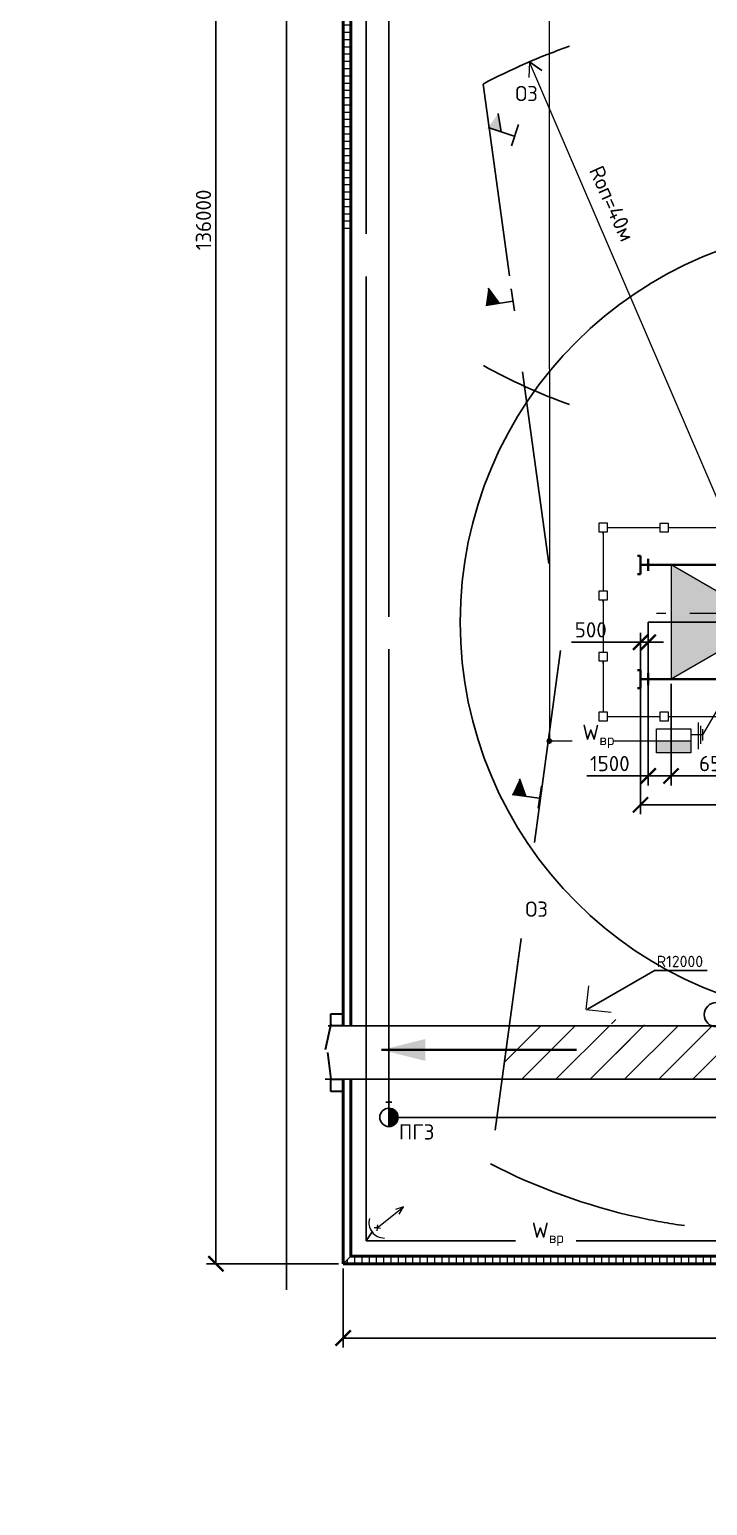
# Model space of a CAD drawing. Header units: millimetres. Extents: x -782 to 10910, y 3841 to 9763.
# Drawn here: x 1612.1 to 1701, y 7090.7 to 7284.3 of the extents above; entities that cross this region are included whole.
import ezdxf

# ---------------------------------------------------------------- set-up
doc = ezdxf.new("R2010")
doc.units = ezdxf.units.MM
doc.linetypes.add('штриховая2', pattern=[9.525, 6.35, -3.175])
for name, color, linetype, lineweight in [('!ОНенес!', 6, 'Continuous', 40), ('желтый', 2, 'Continuous', 30), ('красный', 1, 'Continuous', 30), ('Тонкая 0.3', 140, 'Continuous', 25), ('Фасад толст', 7, 'Continuous', 20)]:
    doc.layers.add(name, color=color, linetype=linetype, lineweight=lineweight)
doc.layers.add('1', color=7, linetype='Continuous')
doc.styles.add('2.5', font='isocpeur.ttf', dxfattribs={"height": 2})
doc.styles.add('Isocpeur', font='isocpeur.ttf')
doc.dimstyles.new('М500 стройгенп', dxfattribs={"dimtxt": 2, "dimasz": 2, "dimexe": 1.25, "dimexo": 0.625, "dimtad": 1, "dimlfac": 500, "dimtxsty": '2.5', "dimblk": 'ARCHTICK', "dimcen": 2.5, "dimadec": 0, "dimazin": 0, "dimtfac": 1, "dimtmove": 0, "dimatfit": 3, "dimfxl": 1, "dimarcsym": 0})
pattern_1 = [(45, (2298.1452, 2689.7768), (-2.245064, 2.245064), [])]

# ---------------------------------------------------------------- blocks, each defined once
blk = doc.blocks.new('_ArchTick')
at = {"color": 0, "linetype": 'ByBlock', "const_width": 0.15}
blk.add_lwpolyline([(-0.5, -0.5), (0.5, 0.5)], dxfattribs=at)
blk = doc.blocks.new('*D685')
at = {"color": 0, "lineweight": -2, "transparency": 16777216}
for p, q in [((1709.2, 7205.96), (1709.2, 7185.13)), ((1696.2, 7198.46), (1696.2, 7185.13)), ((1709.2, 7186.38), (1696.2, 7186.38))]:
    blk.add_line(p, q, dxfattribs=at)
at = {"layer": 'Defpoints', "color": 0, "lineweight": -3, "transparency": 16777216}
for p in [(1709.2, 7206.58), (1696.2, 7199.08), (1696.2, 7186.38)]:
    blk.add_point(p, dxfattribs=at)
at = {"color": 0, "lineweight": -2, "transparency": 16777216, "xscale": 2, "yscale": 2, "zscale": 2, "rotation": 180}
blk.add_blockref('_ArchTick', (1696.2, 7186.38), dxfattribs=at)
at = {"color": 0, "lineweight": -2, "transparency": 16777216, "xscale": 2, "yscale": 2, "zscale": 2}
blk.add_blockref('_ArchTick', (1709.2, 7186.38), dxfattribs=at)
at = {"color": 0, "lineweight": 25, "transparency": 16777216, "insert": (1702.7, 7188.01), "char_height": 2, "attachment_point": 5, "style": '2.5'}
blk.add_mtext('6500', dxfattribs=at)
blk = doc.blocks.new('*D686')
at = {"color": 0, "lineweight": -2, "transparency": 16777216}
for p, q in [((1693.2, 7198.46), (1693.2, 7185.13)), ((1696.2, 7198.46), (1696.2, 7185.13)), ((1693.2, 7186.38), (1685.15, 7186.38)), ((1696.2, 7186.38), (1693.2, 7186.38))]:
    blk.add_line(p, q, dxfattribs=at)
at = {"layer": 'Defpoints', "color": 0, "lineweight": -3, "transparency": 16777216}
for p in [(1693.2, 7199.08), (1696.2, 7199.08), (1693.2, 7186.38)]:
    blk.add_point(p, dxfattribs=at)
at = {"color": 0, "lineweight": -2, "transparency": 16777216, "xscale": 2, "yscale": 2, "zscale": 2, "rotation": 180}
blk.add_blockref('_ArchTick', (1693.2, 7186.38), dxfattribs=at)
at = {"color": 0, "lineweight": -2, "transparency": 16777216, "xscale": 2, "yscale": 2, "zscale": 2}
blk.add_blockref('_ArchTick', (1696.2, 7186.38), dxfattribs=at)
at = {"color": 0, "lineweight": 25, "transparency": 16777216, "insert": (1688.17, 7188.01), "char_height": 2, "attachment_point": 5, "style": '2.5'}
blk.add_mtext('1500', dxfattribs=at)
blk = doc.blocks.new('*D687')
at = {"color": 0, "lineweight": -2, "transparency": 16777216}
for p, q in [((1692.2, 7199.71), (1692.2, 7205.18)), ((1693.2, 7199.71), (1693.2, 7205.18)), ((1692.2, 7203.93), (1683.15, 7203.93)), ((1693.2, 7203.93), (1692.2, 7203.93)), ((1693.2, 7203.93), (1695.2, 7203.93))]:
    blk.add_line(p, q, dxfattribs=at)
at = {"layer": 'Defpoints', "color": 0, "lineweight": -3, "transparency": 16777216}
for p in [(1692.2, 7203.93), (1692.2, 7199.08), (1693.2, 7199.08)]:
    blk.add_point(p, dxfattribs=at)
at = {"color": 0, "lineweight": -2, "transparency": 16777216, "xscale": 2, "yscale": 2, "zscale": 2}
blk.add_blockref('_ArchTick', (1692.2, 7203.93), dxfattribs=at)
at = {"color": 0, "lineweight": -2, "transparency": 16777216, "xscale": 2, "yscale": 2, "zscale": 2, "rotation": 180}
blk.add_blockref('_ArchTick', (1693.2, 7203.93), dxfattribs=at)
at = {"color": 0, "lineweight": 25, "transparency": 16777216, "insert": (1685.67, 7205.56), "char_height": 2, "attachment_point": 5, "style": '2.5'}
blk.add_mtext('500', dxfattribs=at)
blk = doc.blocks.new('*D658')
at = {"color": 0, "lineweight": -2, "transparency": 16777216}
for p, q in [((1692.2, 7198.46), (1692.2, 7181.35)), ((1848, 7198.46), (1848, 7181.35)), ((1848, 7182.6), (1692.2, 7182.6))]:
    blk.add_line(p, q, dxfattribs=at)
at = {"layer": 'Defpoints', "color": 0, "lineweight": -3, "transparency": 16777216}
for p in [(1692.2, 7199.08), (1848, 7199.08), (1692.2, 7182.6)]:
    blk.add_point(p, dxfattribs=at)
at = {"color": 0, "lineweight": -2, "transparency": 16777216, "xscale": 2, "yscale": 2, "zscale": 2, "rotation": 180}
blk.add_blockref('_ArchTick', (1692.2, 7182.6), dxfattribs=at)
at = {"color": 0, "lineweight": -2, "transparency": 16777216, "xscale": 2, "yscale": 2, "zscale": 2}
blk.add_blockref('_ArchTick', (1848, 7182.6), dxfattribs=at)
at = {"color": 0, "lineweight": 25, "transparency": 16777216, "insert": (1770.1, 7184.22), "char_height": 2, "attachment_point": 5, "style": '2.5'}
blk.add_mtext('77900', dxfattribs=at)
blk = doc.blocks.new('*D722')
at = {"color": 0, "lineweight": -2, "transparency": 16777216}
for p, q in [((1652.57, 7396.31), (1635.25, 7396.31)), ((1636.5, 7122.37), (1636.5, 7396.31)), ((1652.57, 7122.37), (1635.25, 7122.37))]:
    blk.add_line(p, q, dxfattribs=at)
at = {"layer": 'Defpoints', "color": 0, "lineweight": -3, "transparency": 16777216}
for p in [(1636.5, 7396.31), (1653.2, 7396.31), (1653.2, 7122.37)]:
    blk.add_point(p, dxfattribs=at)
at = {"color": 0, "lineweight": -2, "transparency": 16777216, "xscale": 2, "yscale": 2, "zscale": 2}
for p, rotation in [((1636.5, 7396.31), 90), ((1636.5, 7122.37), 270)]:
    blk.add_blockref('_ArchTick', p, dxfattribs=dict(at, rotation=rotation))
at = {"color": 0, "lineweight": 20, "transparency": 16777216, "insert": (1634.87, 7259.34), "char_height": 2, "attachment_point": 5, "rotation": 90, "style": '2.5'}
blk.add_mtext('136000', dxfattribs=at)
blk = doc.blocks.new('*D677')
at = {"color": 0, "lineweight": -2, "transparency": 16777216}
for p, q in [((1653.2, 7121.75), (1653.2, 7111.38)), ((1984.79, 7121.75), (1984.79, 7111.38)), ((1653.2, 7112.63), (1984.79, 7112.63))]:
    blk.add_line(p, q, dxfattribs=at)
at = {"layer": 'Defpoints', "color": 0, "lineweight": -3, "transparency": 16777216}
for p in [(1653.2, 7122.37), (1984.79, 7122.37), (1984.79, 7112.63)]:
    blk.add_point(p, dxfattribs=at)
at = {"color": 0, "lineweight": -2, "transparency": 16777216, "xscale": 2, "yscale": 2, "zscale": 2, "rotation": 180}
blk.add_blockref('_ArchTick', (1653.2, 7112.63), dxfattribs=at)
at = {"color": 0, "lineweight": -2, "transparency": 16777216, "xscale": 2, "yscale": 2, "zscale": 2}
blk.add_blockref('_ArchTick', (1984.79, 7112.63), dxfattribs=at)
at = {"color": 0, "lineweight": 20, "transparency": 16777216, "insert": (1816.8, 7114.26), "char_height": 2, "attachment_point": 5, "style": '2.5'}
blk.add_mtext('165000', dxfattribs=at)
blk = doc.blocks.new('*D730')
at = {"color": 0, "lineweight": -2, "transparency": 16777216}
for p, q in [((1709.2, 7205.96), (1709.2, 7185.13)), ((1696.2, 7198.46), (1696.2, 7185.13)), ((1709.2, 7186.38), (1696.2, 7186.38))]:
    blk.add_line(p, q, dxfattribs=at)
at = {"layer": 'Defpoints', "color": 0, "lineweight": -3, "transparency": 16777216}
for p in [(1709.2, 7206.58), (1696.2, 7199.08), (1696.2, 7186.38)]:
    blk.add_point(p, dxfattribs=at)
at = {"color": 0, "lineweight": -2, "transparency": 16777216, "xscale": 2, "yscale": 2, "zscale": 2, "rotation": 180}
blk.add_blockref('_ArchTick', (1696.2, 7186.38), dxfattribs=at)
at = {"color": 0, "lineweight": -2, "transparency": 16777216, "xscale": 2, "yscale": 2, "zscale": 2}
blk.add_blockref('_ArchTick', (1709.2, 7186.38), dxfattribs=at)
at = {"color": 0, "lineweight": 25, "transparency": 16777216, "insert": (1702.7, 7188.01), "char_height": 2, "attachment_point": 5, "style": '2.5'}
blk.add_mtext('6500', dxfattribs=at)
blk = doc.blocks.new('*D731')
at = {"color": 0, "lineweight": -2, "transparency": 16777216}
for p, q in [((1693.2, 7198.46), (1693.2, 7185.13)), ((1696.2, 7198.46), (1696.2, 7185.13)), ((1693.2, 7186.38), (1685.15, 7186.38)), ((1696.2, 7186.38), (1693.2, 7186.38))]:
    blk.add_line(p, q, dxfattribs=at)
at = {"layer": 'Defpoints', "color": 0, "lineweight": -3, "transparency": 16777216}
for p in [(1693.2, 7199.08), (1696.2, 7199.08), (1693.2, 7186.38)]:
    blk.add_point(p, dxfattribs=at)
at = {"color": 0, "lineweight": -2, "transparency": 16777216, "xscale": 2, "yscale": 2, "zscale": 2, "rotation": 180}
blk.add_blockref('_ArchTick', (1693.2, 7186.38), dxfattribs=at)
at = {"color": 0, "lineweight": -2, "transparency": 16777216, "xscale": 2, "yscale": 2, "zscale": 2}
blk.add_blockref('_ArchTick', (1696.2, 7186.38), dxfattribs=at)
at = {"color": 0, "lineweight": 25, "transparency": 16777216, "insert": (1688.17, 7188.01), "char_height": 2, "attachment_point": 5, "style": '2.5'}
blk.add_mtext('1500', dxfattribs=at)
blk = doc.blocks.new('*D732')
at = {"color": 0, "lineweight": -2, "transparency": 16777216}
for p, q in [((1692.2, 7199.71), (1692.2, 7205.18)), ((1693.2, 7199.71), (1693.2, 7205.18)), ((1692.2, 7203.93), (1683.15, 7203.93)), ((1693.2, 7203.93), (1692.2, 7203.93)), ((1693.2, 7203.93), (1695.2, 7203.93))]:
    blk.add_line(p, q, dxfattribs=at)
at = {"layer": 'Defpoints', "color": 0, "lineweight": -3, "transparency": 16777216}
for p in [(1692.2, 7203.93), (1692.2, 7199.08), (1693.2, 7199.08)]:
    blk.add_point(p, dxfattribs=at)
at = {"color": 0, "lineweight": -2, "transparency": 16777216, "xscale": 2, "yscale": 2, "zscale": 2}
blk.add_blockref('_ArchTick', (1692.2, 7203.93), dxfattribs=at)
at = {"color": 0, "lineweight": -2, "transparency": 16777216, "xscale": 2, "yscale": 2, "zscale": 2, "rotation": 180}
blk.add_blockref('_ArchTick', (1693.2, 7203.93), dxfattribs=at)
at = {"color": 0, "lineweight": 25, "transparency": 16777216, "insert": (1685.67, 7205.56), "char_height": 2, "attachment_point": 5, "style": '2.5'}
blk.add_mtext('500', dxfattribs=at)

msp = doc.modelspace()

# ---------------------------------------------------------------- hatches: boundary and pattern name
at = {"layer": '!ОНенес!', "lineweight": 40}
h = msp.add_hatch(color=7, dxfattribs=at)
h.paths.add_polyline_path([(1663.957804, 7148.992626), (1663.957804, 7150.432506), (1658.228332, 7150.432506)])
h.paths.add_polyline_path([(1663.957804, 7150.432506), (1663.957804, 7151.872387), (1658.228332, 7150.432506)])
at = {"lineweight": 20}
h = msp.add_hatch(dxfattribs=at)
h.set_pattern_fill('ANSI31', color=256, scale=0.3, angle=45)
h.set_pattern_definition([(90, (-526.49585, 4063.574), (-0.9525, 2e-16), [])])
h.paths.add_polyline_path([(1984.791694, 7396.313074), (1983.791694, 7396.313074), (1653.199057, 7396.313074), (1654.199057, 7395.313074), (1983.791694, 7395.313074)])
h.paths.add_polyline_path([(1983.791694, 7123.37012), (1654.199057, 7123.37012), (1653.199057, 7122.37012), (1984.791694, 7122.37012)])
h = msp.add_hatch(dxfattribs=at)
h.set_pattern_fill('AR-CONC', color=256, scale=0.02)
h.set_pattern_definition([(50, (-526.4958, 4063.574), (3.6436934, -0.3187817), [0.381, -4.191]), (355, (-526.496, 4063.574), (-0.7048684, 3.821137), [0.3048, -3.3528117]), (100.45144, (-526.1922, 4063.5475), (2.938825, 3.502355), [0.3238002, -3.561805]), (46.1842, (-526.496, 4064.59), (5.421581, -0.8408466), [0.5715, -6.2865]), (96.63556, (-526.044, 4064.52), (4.748083, 4.9485225), [0.4857005, -5.342712]), (351.18415, (-526.496, 4064.59), (4.748083, 4.9485225), [0.457199, -5.029195]), (21, (-525.9878, 4064.336), (3.0322878, -2.045304), [0.381, -4.191]), (326, (-525.988, 4064.336), (1.2360406, 3.6837593), [0.3048, -3.3528]), (71.451445, (-525.735, 4064.1656), (4.2683284, 1.6384554), [0.3238002, -3.5617988]), (37.5, (-526.4958, 4063.574), (0.06177207, 1.69110078), [0, -3.31216, 0, -3.4036, 0, -3.3655]), (7.5, (-526.4958, 4063.574), (1.33639325, 2.0036115), [0, -1.94056, 0, -3.23596, 0, -1.2827]), (327.5, (-527.6287, 4063.574), (2.7118119, -0.1145749), [0, -1.27, 0, -3.9624, 0, -5.2578]), (317.5, (-528.1367, 4063.574), (2.9625836, 0.5085298), [0, -1.651, 0, -2.63144, 0, -3.7338])])
h.paths.add_polyline_path([(1960.400261, 7158.373147), (1959.400261, 7158.373147), (1959.400261, 7162.373137), (1960.400261, 7162.373137), (1960.400261, 7164.373137), (1959.400261, 7164.373137), (1959.400261, 7168.373127), (1960.400261, 7168.373127), (1960.400261, 7170.373127), (1959.400261, 7170.373127), (1959.400261, 7174.373117), (1960.400261, 7174.373117), (1960.400261, 7176.373117), (1959.400261, 7176.373117), (1959.400261, 7179.733106), (1960.400261, 7179.733106), (1960.400261, 7181.733106), (1959.400261, 7181.733106), (1959.400261, 7185.570306), (1957.400261, 7185.570306), (1957.400261, 7158.373147), (1938.689992, 7158.373147), (1938.689992, 7164.983412), (1957.400261, 7164.983412), (1957.400261, 7166.983412), (1954.889965, 7166.983412), (1954.889965, 7167.983297), (1952.889965, 7167.983354), (1952.889965, 7166.983412), (1949.489974, 7166.983412), (1949.489974, 7167.983412), (1947.489974, 7167.983412), (1947.489974, 7166.983412), (1944.089983, 7166.983412), (1944.089983, 7167.983412), (1942.089983, 7167.983412), (1942.089983, 7166.983412), (1938.689992, 7166.983412), (1938.689992, 7167.983412), (1936.689992, 7167.983412), (1936.689992, 7166.983412), (1936.689992, 7164.983412), (1936.689992, 7153.584232), (1938.689992, 7153.584232), (1938.689992, 7156.373147), (1957.400261, 7156.373147), (1957.400261, 7153.584232), (1959.400261, 7153.584232), (1959.400261, 7156.373147), (1960.400261, 7156.373147)])
h.paths.add_polyline_path([(1959.400261, 7187.783227), (1956.6542, 7187.783227), (1956.6542, 7190.520524), (1954.6542, 7190.520524), (1954.6542, 7185.783227), (1957.400261, 7185.783227), (1957.400261, 7185.570306), (1959.400261, 7185.570306)])
h.paths.add_polyline_path([(1956.6542, 7194.111291), (1954.6542, 7194.111291), (1954.6542, 7190.520524), (1956.6542, 7190.520524)])
h.paths.add_polyline_path([(1956.6542, 7243.452832), (1959.791694, 7243.452832), (1959.791694, 7245.452832), (1956.6542, 7245.452832), (1956.6542, 7256.8076), (1954.6542, 7255.214068), (1954.6542, 7236.667836), (1953.6542, 7236.667836), (1953.6542, 7234.667836), (1954.6542, 7234.667836), (1954.6542, 7230.893534), (1953.6542, 7230.893534), (1953.6542, 7229.409936), (1953.6542, 7228.893534), (1954.6542, 7228.893534), (1954.6542, 7225.138228), (1953.6542, 7225.138228), (1953.6542, 7223.809946), (1953.6542, 7223.138228), (1954.6542, 7223.138228), (1954.6542, 7194.111291), (1956.6542, 7194.111291)])
h.paths.add_polyline_path([(1956.6542, 7291.294027), (1954.6542, 7291.294027), (1954.6542, 7289.303258), (1956.6542, 7289.303258)])
h.paths.add_polyline_path([(1956.6542, 7293.284796), (1954.6542, 7293.284796), (1954.6542, 7291.294027), (1956.6542, 7291.294027)])
h.paths.add_polyline_path([(1956.6542, 7320.874698), (1954.6542, 7320.463117), (1954.6542, 7293.284796), (1956.6542, 7293.284796)])
h.paths.add_polyline_path([(1807.190108, 7161.308984), (1810.190103, 7161.308984), (1810.190103, 7164.18898), (1807.190108, 7164.18898)], flags=9)
h.paths.add_polyline_path([(1804.147597, 7351.525381), (1807.387591, 7351.525381), (1807.387591, 7354.405377), (1804.147597, 7354.405377)], flags=9)
h.paths.add_polyline_path([(1677.95175, 7355.868997), (1681.191745, 7355.868997), (1681.191745, 7358.748992), (1677.95175, 7358.748992)], flags=9)
h.paths.add_polyline_path([(1677.89175, 7161.308984), (1681.251745, 7161.308984), (1681.251745, 7164.18898), (1677.89175, 7164.18898)], flags=9)
h.paths.add_polyline_path([(1918.071309, 7161.308984), (1921.311303, 7161.308984), (1921.311303, 7164.18898), (1918.071309, 7164.18898)], flags=9)
h.paths.add_polyline_path([(1937.60699, 7355.868997), (1940.606985, 7355.868997), (1940.606985, 7358.748992), (1937.60699, 7358.748992)], flags=9)
h.paths.add_polyline_path([(1964.413058, 7188.485731), (1968.613058, 7188.485731), (1968.613058, 7193.285731), (1964.413058, 7193.285731)], flags=9)
h.paths.add_polyline_path([(1964.342784, 7192.541407), (1968.542784, 7192.541407), (1968.542784, 7197.341407), (1964.342784, 7197.341407)], flags=9)
h.paths.add_polyline_path([(1654.795872, 7251.42243), (1659.815872, 7251.42243), (1659.815872, 7257.035764), (1654.795872, 7257.035764)], flags=9)
h.paths.add_polyline_path([(1811.944643, 7390.640227), (1816.964643, 7390.640227), (1816.964643, 7396.25356), (1811.944643, 7396.25356)], flags=9)
h.paths.add_polyline_path([(1962.870656, 7286.16435), (1966.070656, 7286.16435), (1966.070656, 7290.96435), (1962.870656, 7290.96435)], flags=9)
h.paths.add_polyline_path([(1963.181496, 7289.121605), (1965.781496, 7289.121605), (1965.781496, 7293.921605), (1963.181496, 7293.921605)], flags=9)
h.paths.add_polyline_path([(1963.034785, 7292.034938), (1965.634785, 7292.034938), (1965.634785, 7296.834938), (1963.034785, 7296.834938)], flags=9)
h.paths.add_polyline_path([(1942.492271, 7229.324698), (1945.852266, 7229.324698), (1945.852266, 7232.204693), (1942.492271, 7232.204693)], flags=9)
h.paths.add_polyline_path([(1942.492271, 7189.193472), (1945.972266, 7189.193472), (1945.972266, 7192.073468), (1942.492271, 7192.073468)], flags=9)
h.paths.add_polyline_path([(1973.882916, 7189.193472), (1977.242911, 7189.193472), (1977.242911, 7192.073468), (1973.882916, 7192.073468)], flags=9)
h.paths.add_polyline_path([(1932.234185, 7376.033857), (1934.274181, 7376.033857), (1934.274181, 7378.913852), (1932.234185, 7378.913852)], flags=9)
h.paths.add_polyline_path([(1965.982816, 7269.861817), (1968.022813, 7269.861817), (1968.022813, 7272.741812), (1965.982816, 7272.741812)], flags=9)
h.paths.add_polyline_path([(1965.551475, 7232.361), (1967.591472, 7232.361), (1967.591472, 7235.240995), (1965.551475, 7235.240995)], flags=9)
h.paths.add_polyline_path([(1946.973113, 7172.760368), (1948.53311, 7172.760368), (1948.53311, 7175.640363), (1946.973113, 7175.640363)], flags=25)
h.paths.add_polyline_path([(1936.554034, 7173.064081), (1937.994032, 7173.064081), (1937.994032, 7175.944076), (1936.554034, 7175.944076)], flags=9)
h.paths.add_polyline_path([(1941.573122, 7172.760368), (1943.133119, 7172.760368), (1943.133119, 7175.640363), (1941.573122, 7175.640363)], flags=25)
h.paths.add_polyline_path([(1958.873845, 7345.535297), (1960.673842, 7345.535297), (1960.673842, 7348.415292), (1958.873845, 7348.415292)], flags=9)
h.paths.add_polyline_path([(1965.537078, 7179.720579), (1966.977076, 7179.720579), (1966.977076, 7182.600574), (1965.537078, 7182.600574)], flags=9)
h.paths.add_polyline_path([(1953.563847, 7372.918375), (1955.723843, 7372.918375), (1955.723843, 7375.798371), (1953.563847, 7375.798371)], flags=9)
h.paths.add_polyline_path([(1947.441918, 7257.079001), (1949.481915, 7257.079001), (1949.481915, 7259.958996), (1947.441918, 7259.958996)], flags=9)
h.paths.add_polyline_path([(1943.305479, 7377.279764), (1945.345476, 7377.279764), (1945.345476, 7380.159759), (1943.305479, 7380.159759)], flags=9)
h.paths.add_polyline_path([(1950.187173, 7223.653047), (1951.627171, 7223.653047), (1951.627171, 7226.533043), (1950.187173, 7226.533043)], flags=9)
h.paths.add_polyline_path([(1966.129193, 7156.847942), (1967.329191, 7156.847942), (1967.329191, 7159.727938), (1966.129193, 7159.727938)], flags=9)
h.paths.add_polyline_path([(1959.858681, 7331.745683), (1961.298678, 7331.745683), (1961.298678, 7334.625678), (1959.858681, 7334.625678)], flags=9)
h.paths.add_polyline_path([(1945.243661, 7345.849272), (1947.283657, 7345.849272), (1947.283657, 7348.729267), (1945.243661, 7348.729267)], flags=9)
h.paths.add_polyline_path([(1945.404999, 7329.565006), (1947.444995, 7329.565006), (1947.444995, 7332.445002), (1945.404999, 7332.445002)], flags=9)
h.paths.add_polyline_path([(1945.48236, 7340.617661), (1946.922358, 7340.617661), (1946.922358, 7343.497657), (1945.48236, 7343.497657)], flags=9)
h.paths.add_polyline_path([(1957.279022, 7138.002398), (1958.71902, 7138.002398), (1958.71902, 7140.882393), (1957.279022, 7140.882393)], flags=9)
h.paths.add_polyline_path([(1965.898262, 7168.932042), (1967.09826, 7168.932042), (1967.09826, 7171.812037), (1965.898262, 7171.812037)], flags=9)
h.paths.add_polyline_path([(1966.129193, 7162.847932), (1967.329191, 7162.847932), (1967.329191, 7165.727928), (1966.129193, 7165.727928)], flags=9)
h.paths.add_polyline_path([(1965.537078, 7174.320588), (1966.977076, 7174.320588), (1966.977076, 7177.200583), (1965.537078, 7177.200583)], flags=9)
h.paths.add_polyline_path([(1952.32059, 7173.420682), (1954.360586, 7173.420682), (1954.360586, 7176.300677), (1952.32059, 7176.300677)], flags=25)
h.paths.add_polyline_path([(1950.187173, 7234.853029), (1951.627171, 7234.853029), (1951.627171, 7237.733024), (1950.187173, 7237.733024)], flags=9)
h.paths.add_polyline_path([(1950.187173, 7229.253038), (1951.627171, 7229.253038), (1951.627171, 7232.133033), (1950.187173, 7232.133033)], flags=9)
h.paths.add_polyline_path([(1954.6542, 7289.303258), (1954.6542, 7255.214068), (1956.6542, 7256.8076), (1956.6542, 7289.303258)])
h = msp.add_hatch(dxfattribs=at)
h.set_pattern_fill('ANSI31', color=256, scale=0.3, angle=135)
h.set_pattern_definition([(180, (-526.49585, 4063.574), (-2e-16, -0.9525), [])])
h.paths.add_polyline_path([(1654.199057, 7352.696233), (1653.199057, 7352.696233), (1653.199057, 7258.16773), (1654.199057, 7258.16773)])
at = {"lineweight": 25}
h = msp.add_hatch(dxfattribs=at)
h.set_pattern_fill('ANSI31', color=256)
h.set_pattern_definition(pattern_1)
edge = h.paths.add_edge_path()
edge.add_arc((1680.035515, -202590.12318), 209743.70796, 89.99585776893, 90.00138075443)
edge.add_line((1674.980962, 7153.584719), (1674.023351, 7146.57996))
edge.add_arc((1684.654967, -4612.344538), 11758.929304, 89.9827313048, 90.051802913, ccw=False)
edge.add_line((1688.199057, 7146.584232), (1922.916814, 7146.584232))
edge.add_line((1922.916814, 7146.584232), (1922.916814, 7153.584232))
edge.add_line((1922.916814, 7153.584232), (1915.981292, 7153.584232))
edge.add_arc((1917.169619, 7177.554795), 24, 232.68186205, 267.16191735, ccw=False)
edge.add_line((1902.619855, 7158.468036), (1902.306404, 7156.169555))
edge.add_arc((1902.090208, 7154.584232), 1.599997, 0, 82.23429528, ccw=False)
edge.add_arc((1902.090208, 7154.584232), 1.599997, 196.57796664, 360, ccw=False)
edge.add_line((1900.556719, 7154.127721), (1708.212958, 7154.593583))
edge.add_arc((1701.228494, 7177.554795), 24, 273.8007549, 286.91899294, ccw=False)
edge.add_arc((1702.15572, 7155.063446), 1.599997, 250.21539618, 294.50607345, ccw=False)
edge.add_arc((1701.228494, 7177.554795), 24, 270, 270.92071473, ccw=False)
edge.add_line((1701.228494, 7153.554795), (1695.199057, 7153.584232))
h.paths.add_polyline_path([(1830.073851, 7147.681832), (1830.073851, 7154.281832), (1825.273851, 7154.281832), (1825.273851, 7147.681832)], flags=16)
at = {"lineweight": 30}
h = msp.add_hatch(color=256, dxfattribs=at)
h.dxf.hatch_style = 1
h.paths.add_polyline_path([(1696.199051, 7199.084237), (1709.199053, 7206.584237), (1696.199051, 7214.084237)])
at = {"lineweight": 25}
h = msp.add_hatch(color=1, dxfattribs=at)
h.paths.add_polyline_path([(1680.251454, 7191.265402, 0.4142135624), (1679.972424, 7190.986372, 0.4142135624), (1680.251454, 7190.707342)])
h.paths.add_polyline_path([(1680.251454, 7191.265402), (1680.251454, 7190.707342, 0.4142135624), (1680.530485, 7190.986372, 0.4142135624)])
h = msp.add_hatch(color=1, dxfattribs=at)
h.paths.add_polyline_path([(1680.251454, 7191.265402, 0.4142135624), (1679.972424, 7190.986372, 0.4142135624), (1680.251454, 7190.707342)])
h.paths.add_polyline_path([(1680.251454, 7191.265402), (1680.251454, 7190.707342, 0.4142135624), (1680.530485, 7190.986372, 0.4142135624)])
h = msp.add_hatch(dxfattribs=at)
h.set_pattern_fill('ANSI31', color=256)
h.set_pattern_definition(pattern_1)
h.paths.add_polyline_path([(1922.916814, 7153.584232), (1915.981292, 7153.584232, -0.1515930964), (1902.619855, 7158.468036), (1902.306404, 7156.169555, -0.3750503394), (1903.690205, 7154.584232, -1), (1900.490211, 7154.584232), (1717.907903, 7154.584232, -1), (1714.707908, 7154.584232, -0.3749564439), (1716.091188, 7156.169484), (1715.777079, 7158.467137, -0.1642697528), (1701.228494, 7153.554795), (1695.199057, 7153.584232, -0.0729531305), (1688.306393, 7154.595296), (1689.401574, 7146.584232), (1922.916814, 7146.584232)])
h = msp.add_hatch(color=256, dxfattribs=at)
h.dxf.hatch_style = 1
h.paths.add_polyline_path([(1660.399055, 7141.584232, 0.4142135624), (1659.199057, 7142.78423), (1659.199057, 7140.384234, 0.4142135624)])
at = {"layer": 'Тонкая 0.3', "ltscale": 5}
for points in [[(1672.22725, 7271.456241), (1673.92798, 7270.894051), (1673.538864, 7273.317169)], [(1671.903166, 7248.138147), (1673.672822, 7248.415379), (1672.219299, 7250.392797)], [(1675.375283, 7183.955765), (1677.148605, 7183.703044), (1676.337312, 7186.019229)]]:
    msp.add_hatch(color=7, dxfattribs=at).paths.add_polyline_path(points)
at = {"layer": 'Фасад толст', "lineweight": 15}
msp.add_hatch(color=1, dxfattribs=at).paths.add_polyline_path([(1698.78146, 7190.986372), (1694.297963, 7190.986372), (1694.297963, 7189.416635), (1698.78146, 7189.416635)])
msp.add_hatch(color=1, dxfattribs=at).paths.add_polyline_path([(1698.78146, 7190.986372), (1694.297963, 7190.986372), (1694.297963, 7189.416635), (1698.78146, 7189.416635)])

# ---------------------------------------------------------------- linework, layer by layer
at = {"layer": '!ОНенес!', "color": 7, "lineweight": 40}
msp.add_line((1683.778702, 7150.432506), (1658.228332, 7150.432506), dxfattribs=at)
at = {"color": 1, "lineweight": 30}
msp.add_line((1645.780243, 7396.76648), (1645.780243, 7118.948674), dxfattribs=at)
at = {"lineweight": 50}
for p, q in [((1653.199057, 7153.584719), (1653.199057, 7395.313074)), ((1653.199057, 7122.37012), (1653.199057, 7146.584232)), ((1984.791694, 7122.37012), (1653.199057, 7122.37012))]:
    msp.add_line(p, q, dxfattribs=at)
at = {"color": 1, "lineweight": 25}
for p, q in [((1656.199057, 7393.313074), (1656.205564, 7257.533211)), ((1656.205833, 7251.900866), (1656.211897, 7125.370117)), ((1656.190647, 7125.370117), (1675.815656, 7125.370117)), ((1656.980301, 7126.547907), (1656.211897, 7125.370117)), ((1683.752111, 7125.370117), (1934.890837, 7125.370117))]:
    msp.add_line(p, q, dxfattribs=at)
at = {"color": 5, "lineweight": 25}
for p, q in [((1659.199057, 7207.272238), (1659.199057, 7370.584232)), ((1659.199057, 7141.584232), (1659.199057, 7203.016947)), ((1659.199057, 7141.584232), (1857.560801, 7141.584232))]:
    msp.add_line(p, q, dxfattribs=at)
at = {"color": 240, "lineweight": 20, "true_color": 0xed1f24}
for p, q in [((1680.175273, 7326.854576), (1680.251454, 7190.986372)), ((1680.175273, 7326.854576), (1680.251454, 7190.986372)), ((1700.357817, 7191.797245), (1709.138086, 7206.718547)), ((1700.357817, 7191.797245), (1709.138086, 7206.718547)), ((1700.357817, 7191.797245), (1709.138086, 7206.718547)), ((1680.530485, 7190.986372), (1683.225597, 7190.986372)), ((1680.530485, 7190.986372), (1683.225597, 7190.986372)), ((1688.714708, 7190.986372), (1694.297963, 7190.986372)), ((1688.714708, 7190.986372), (1694.297963, 7190.986372)), ((1700.357817, 7191.797245), (1698.78146, 7191.797245)), ((1700.357817, 7191.797245), (1698.78146, 7191.797245)), ((1700.357817, 7191.797245), (1698.78146, 7191.797245)), ((1656.211897, 7125.370117), (1656.211897, 7185.370117)), ((1656.211897, 7125.370117), (1656.211897, 7175.370117)), ((1656.211897, 7125.370117), (1675.815656, 7125.370117)), ((1683.752111, 7125.370117), (1716.211897, 7125.370117))]:
    msp.add_line(p, q, dxfattribs=at)
at = {"lineweight": 18}
for p, q in [((1677.627335, 7280.090874), (1677.535263, 7278.017153)), ((1679.235741, 7278.944431), (1677.627335, 7280.090874)), ((1677.66563, 7280.063577), (1679.235741, 7278.944431)), ((1685.058334, 7155.719855), (1685.42357, 7158.828813)), ((1685.058334, 7155.719855), (1688.347014, 7155.396534))]:
    msp.add_line(p, q, dxfattribs=at)
at = {"lineweight": 13}
for p, q in [((1709.199057, 7206.584232), (1677.62438, 7280.024331)), ((1709.199057, 7206.584232), (1677.62438, 7280.024331)), ((1687.859056, 7219.544231), (1686.739057, 7219.544231)), ((1686.739057, 7219.544231), (1686.739057, 7218.424233)), ((1686.739057, 7218.424233), (1687.859056, 7218.424233)), ((1687.299057, 7218.100811), (1687.299057, 7218.424233)), ((1687.859056, 7218.424233), (1687.859056, 7219.544231)), ((1695.859042, 7219.532175), (1694.739044, 7219.532175)), ((1694.739044, 7219.532175), (1694.739044, 7218.412177)), ((1694.739044, 7218.412177), (1695.859042, 7218.412177)), ((1695.859042, 7218.412177), (1695.859042, 7219.532175)), ((1687.859056, 7210.615136), (1686.739057, 7210.615136)), ((1686.739057, 7210.615136), (1686.739057, 7209.495138)), ((1687.859056, 7209.495138), (1687.859056, 7210.615136)), ((1686.739057, 7209.495138), (1687.859056, 7209.495138)), ((1687.299057, 7209.171716), (1687.299057, 7209.495138)), ((1687.859056, 7202.598828), (1686.739057, 7202.598828)), ((1686.739057, 7202.598828), (1686.739057, 7201.47883)), ((1687.859056, 7202.598828), (1686.739057, 7202.598828)), ((1686.739057, 7202.598828), (1686.739057, 7201.47883)), ((1687.859056, 7201.47883), (1687.859056, 7202.598828)), ((1687.859056, 7201.47883), (1687.859056, 7202.598828)), ((1686.739057, 7201.47883), (1687.859056, 7201.47883)), ((1686.739057, 7201.47883), (1687.859056, 7201.47883)), ((1687.299057, 7201.155408), (1687.299057, 7201.47883)), ((1687.299057, 7201.155408), (1687.299057, 7201.47883)), ((1687.859056, 7194.744231), (1686.739057, 7194.744231)), ((1686.739057, 7194.744231), (1686.739057, 7193.624233)), ((1687.859056, 7194.744231), (1686.739057, 7194.744231)), ((1686.739057, 7194.744231), (1686.739057, 7193.624233)), ((1686.739057, 7193.624233), (1687.859056, 7193.624233)), ((1686.739057, 7193.624233), (1687.859056, 7193.624233)), ((1687.859056, 7193.624233), (1687.859056, 7194.744231)), ((1687.859056, 7193.624233), (1687.859056, 7194.744231)), ((1694.739044, 7194.744231), (1694.739044, 7193.624233)), ((1694.739044, 7194.744231), (1694.739044, 7193.624233)), ((1694.739044, 7193.624233), (1695.859042, 7193.624233)), ((1694.739044, 7193.624233), (1695.859042, 7193.624233)), ((1695.859042, 7193.624233), (1695.859042, 7194.744231)), ((1695.859042, 7193.624233), (1695.859042, 7194.744231))]:
    msp.add_line(p, q, dxfattribs=at)
at = {"linetype": 'штриховая2', "lineweight": 30, "ltscale": 4}
for p, q in [((1671.549237, 7277.170995), (1681.712755, 7202.826617)), ((1671.549237, 7277.170995), (1681.712755, 7202.826617)), ((1681.712755, 7202.826617), (1672.507867, 7135.494453)), ((1681.712755, 7202.826617), (1672.507867, 7135.494453))]:
    msp.add_line(p, q, dxfattribs=at)
at = {"lineweight": 20}
for p, q in [((1687.299057, 7218.424233), (1687.299057, 7210.615136)), ((1687.859056, 7218.972176), (1694.739044, 7218.972176)), ((1695.859042, 7218.972176), (1702.739031, 7218.972176)), ((1696.199055, 7214.084232), (1696.199055, 7199.084232)), ((1709.199057, 7206.584232), (1696.199055, 7214.084232)), ((1696.199055, 7214.084232), (1696.199055, 7199.084232)), ((1709.199057, 7206.584232), (1696.199055, 7214.084232)), ((1687.299057, 7209.495138), (1687.299057, 7202.598828)), ((1687.299057, 7209.495138), (1687.299057, 7202.598828)), ((1709.199057, 7206.584232), (1696.199055, 7199.084232)), ((1709.199057, 7206.584232), (1696.199055, 7199.084232)), ((1687.299057, 7201.47883), (1687.299057, 7199.084232)), ((1687.299057, 7201.47883), (1687.299057, 7199.084232)), ((1687.299057, 7199.084232), (1687.299057, 7194.744231)), ((1687.299057, 7199.084232), (1687.299057, 7194.744231)), ((1696.199055, 7199.884231), (1696.199055, 7199.084232)), ((1696.199055, 7199.884231), (1696.199055, 7199.084232)), ((1687.859056, 7194.184232), (1694.739044, 7194.184232)), ((1687.859056, 7194.184232), (1694.739044, 7194.184232)), ((1695.859042, 7194.744231), (1694.739044, 7194.744231)), ((1695.859042, 7194.744231), (1694.739044, 7194.744231)), ((1695.859042, 7194.184232), (1702.739031, 7194.184232)), ((1695.859042, 7194.184232), (1702.739031, 7194.184232)), ((1674.601351, 7150.807923), (1676.248613, 7162.857362)), ((1654.199057, 7123.37012), (1653.199057, 7122.37012))]:
    msp.add_line(p, q, dxfattribs=at)
at = {"lineweight": 40}
for p, q in [((1691.799057, 7215.28423), (1692.199057, 7215.28423)), ((1692.199057, 7212.884234), (1692.199057, 7215.28423)), ((1693.199055, 7214.884231), (1693.199055, 7213.284233)), ((1691.799057, 7212.884234), (1692.199057, 7212.884234)), ((1709.199057, 7214.084232), (1692.199057, 7214.084232)), ((1691.799057, 7200.28423), (1692.199057, 7200.28423)), ((1691.799057, 7200.28423), (1692.199057, 7200.28423)), ((1692.199057, 7197.884234), (1692.199057, 7200.28423)), ((1692.199057, 7197.884234), (1692.199057, 7200.28423)), ((1709.199057, 7199.084232), (1692.199057, 7199.084232)), ((1709.199057, 7199.084232), (1692.199057, 7199.084232)), ((1693.199055, 7199.884231), (1693.199055, 7198.284233)), ((1693.199055, 7199.884231), (1693.199055, 7198.284233)), ((1691.799057, 7197.884234), (1692.199057, 7197.884234)), ((1691.799057, 7197.884234), (1692.199057, 7197.884234))]:
    msp.add_line(p, q, dxfattribs=at)
at = {"lineweight": 30}
for p, q in [((1709.199057, 7206.584232), (1693.199055, 7206.584232)), ((1693.199055, 7199.084232), (1693.199055, 7206.584232)), ((1653.198728, 7155.184716), (1653.198728, 7153.584719)), ((1651.24421, 7153.584719), (1703.223054, 7153.584719)), ((1701.228494, 7153.554795), (1695.199057, 7153.584232)), ((1682.85367, 7146.578148), (1650.824089, 7146.584719)), ((1653.198728, 7144.984733), (1653.199057, 7146.584232)), ((1654.199057, 7146.584232), (1993.646883, 7146.584232))]:
    msp.add_line(p, q, dxfattribs=at)
at = {"linetype": 'штриховая2', "lineweight": 20}
msp.add_line((1924.099057, 7207.684232), (1694.299057, 7207.684232), dxfattribs=at)
msp.add_line((1924.099057, 7207.684232), (1694.299057, 7207.684232), dxfattribs=at)
at = {"lineweight": 25}
for p, q in [((1694.123769, 7160.899234), (1685.232867, 7155.793237)), ((1694.09779, 7160.873256), (1700.929668, 7160.873256)), ((1694.09779, 7160.873256), (1700.929668, 7160.873256)), ((1659.199057, 7143.584229), (1658.799057, 7143.584229)), ((1658.799057, 7143.584229), (1659.599056, 7143.584229)), ((1659.199057, 7142.78423), (1659.199057, 7143.584229)), ((1659.199057, 7142.78423), (1659.199057, 7140.384234))]:
    msp.add_line(p, q, dxfattribs=at)
at = {"lineweight": 35}
for p, q in [((1651.598731, 7153.584719), (1651.598731, 7155.184716)), ((1651.598731, 7155.184716), (1653.198728, 7155.184716)), ((1651.598731, 7153.798379), (1650.827228, 7150.468915)), ((1653.198728, 7153.584719), (1651.598731, 7153.584719)), ((1651.6425, 7146.584731), (1651.204378, 7150.084725)), ((1651.598731, 7144.984733), (1651.598731, 7146.584731)), ((1651.598731, 7146.584731), (1653.198728, 7146.584731)), ((1653.198728, 7144.984733), (1651.598731, 7144.984733))]:
    msp.add_line(p, q, dxfattribs=at)
at = {"lineweight": 50}
for points in [[(1654.199057, 7153.584719), (1654.199057, 7395.313074), (1983.791694, 7395.313074), (1983.791694, 7370.584232)], [(1983.791694, 7146.584232), (1983.791694, 7123.37012), (1654.199057, 7123.37012), (1654.203819, 7146.584026)]]:
    msp.add_lwpolyline(points, dxfattribs=at)
at = {"lineweight": -3}
msp.add_circle((1720.55414, 7206.584232), 52.006276, dxfattribs=at)
at = {"color": 1, "lineweight": 30}
msp.add_circle((1680.251454, 7190.986372), 0.27903, dxfattribs=at)
msp.add_circle((1680.251454, 7190.986372), 0.27903, dxfattribs=at)
at = {"lineweight": 25}
msp.add_circle((1702.15572, 7155.063446), 1.599997, dxfattribs=at)
msp.add_circle((1702.15572, 7155.063446), 1.599997, dxfattribs=at)
at = {"linetype": 'штриховая2', "lineweight": 30, "ltscale": 4}
for centre, radius, start, end in [((1709.199057, 7206.584232), 80, 109.21376935, 118.07472781), ((1708.828414, 7307.36675), 76.770366, 240.97660859, 250.23821987), ((1709.199057, 7206.584232), 80, 242.70062453, 257.49441391), ((1709.199057, 7206.584232), 80, 257.49441393, 261.92489316)]:
    msp.add_arc(centre, radius, start, end, dxfattribs=at)
at = {"layer": 'желтый', "color": 5}
msp.add_circle((1659.199057, 7141.584232), 1.199998, dxfattribs=at)
at = {"layer": 'красный', "color": 1, "lineweight": 20}
for p, q in [((1657.674125, 7127.084451), (1661.102148, 7129.858743)), ((1661.102148, 7129.858743), (1660.045738, 7129.485535)), ((1660.534771, 7128.881267), (1661.102148, 7129.858743)), ((1657.674125, 7127.084451), (1657.276688, 7127.105009)), ((1657.674125, 7127.084451), (1657.611371, 7126.691461)), ((1657.674125, 7127.084451), (1657.736879, 7127.477441)), ((1657.674125, 7127.084451), (1658.071563, 7127.063893))]:
    msp.add_line(p, q, dxfattribs=at)
msp.add_arc((1658.58454, 7127.773898), 2.019068, 163.79426111, 270.98128191, dxfattribs=at)
at = {"layer": 'Тонкая 0.3', "color": 7, "ltscale": 5}
for p, q in [((1673.538864, 7273.317169), (1673.92798, 7270.894051)), ((1675.62871, 7270.331861), (1672.22725, 7271.456241)), ((1675.253368, 7269.068291), (1676.174539, 7271.85501)), ((1672.219299, 7250.392797), (1673.672822, 7248.415379)), ((1675.686109, 7247.397182), (1675.231853, 7250.296839)), ((1675.442478, 7248.692611), (1671.903166, 7248.138147)), ((1676.337312, 7186.019229), (1677.148605, 7183.703044)), ((1678.921928, 7183.450323), (1675.375283, 7183.955765)), ((1678.775841, 7182.140304), (1679.189935, 7185.045968))]:
    msp.add_line(p, q, dxfattribs=at)
at = {"layer": 'Фасад толст', "color": 1}
for p, q in [((1699.817808, 7189.91531), (1699.817808, 7193.418017)), ((1699.817808, 7189.91531), (1699.817808, 7193.418017)), ((1700.098694, 7190.591271), (1700.098694, 7192.957133)), ((1700.098694, 7190.591271), (1700.098694, 7192.957133)), ((1700.357817, 7191.052151), (1700.357817, 7192.542338)), ((1700.357817, 7191.052151), (1700.357817, 7192.542338))]:
    msp.add_line(p, q, dxfattribs=at)
at = {"layer": 'Фасад толст', "color": 1, "lineweight": 15}
msp.add_line((1694.297963, 7190.986372), (1698.78146, 7190.986372), dxfattribs=at)
msp.add_line((1694.297963, 7190.986372), (1698.78146, 7190.986372), dxfattribs=at)
msp.add_lwpolyline([(1694.297963, 7192.556109), (1698.78146, 7192.556109), (1698.78146, 7189.416635), (1694.297963, 7189.416635)], close=True, dxfattribs=at)
msp.add_lwpolyline([(1694.297963, 7192.556109), (1698.78146, 7192.556109), (1698.78146, 7189.416635), (1694.297963, 7189.416635)], close=True, dxfattribs=at)

# ---------------------------------------------------------------- texts
at = {"lineweight": 40, "insert": (1662.82511, 7139.672621), "char_height": 2, "width": 15.99997333, "attachment_point": 5, "style": 'Isocpeur'}
msp.add_mtext('ПГ3', dxfattribs=at)
at = {"layer": '1', "width": 335.51997649, "style": 'Isocpeur'}
for s, insert, char_height, attachment_point in [('ОЗ', (1675.767565, 7276.930098), 2, 1), ('\\A1;W{\\H0.7x;\\S^ вр;}', (1684.563545, 7193.11199), 2, 1), ('\\A1;W{\\H0.7x;\\S^ вр;}', (1684.563545, 7193.11199), 2, 1), ('\\A1;R12000', (1700.407736, 7162.794311), 1.4999975, 3), ('\\A1;R12000', (1700.407736, 7162.794311), 1.4999975, 3), ('\\A1;W{\\H0.7x;\\S^ вр;}', (1677.940991, 7127.776459), 2, 1)]:
    msp.add_mtext(s, dxfattribs=dict(at, insert=insert, char_height=char_height, attachment_point=attachment_point))
at = {"layer": '1', "insert": (1687.21647, 7266.671528), "char_height": 2, "width": 335.51997649, "attachment_point": 1, "rotation": 294.20267274, "style": 'Isocpeur'}
msp.add_mtext('Rоп=40м', dxfattribs=at)
at = {"layer": '1', "lineweight": 30, "insert": (1677.082742, 7169.908492), "char_height": 2, "width": 335.51997649, "attachment_point": 1, "style": 'Isocpeur'}
msp.add_mtext('ОЗ', dxfattribs=at)

# ---------------------------------------------------------------- dimensions: what is measured, and where the dimension line sits
at = {"lineweight": 20}
dim = msp.add_linear_dim(base=(1636.495261, 7396.313074), p1=(1653.199057, 7122.37012), p2=(1653.199057, 7396.313074), angle=90, text='136000', dimstyle='М500 стройгенп', dxfattribs=at)
dim.commit()
dim.dimension.update_dxf_attribs({"geometry": '*D722', "text_midpoint": (1634.870261, 7259.341597)})
at = {"lineweight": 25}
for base, p1, p2, picture, middle in [((1692.199057, 7203.93284), (1693.199055, 7199.084232), (1692.199057, 7199.084232), '*D687', (1685.674057, 7205.55784)), ((1692.199057, 7203.93284), (1693.199055, 7199.084232), (1692.199057, 7199.084232), '*D732', (1685.674057, 7205.55784)), ((1696.199055, 7186.383858), (1709.199057, 7206.584232), (1696.199055, 7199.084232), '*D685', (1702.699056, 7188.008858)), ((1696.199055, 7186.383858), (1709.199057, 7206.584232), (1696.199055, 7199.084232), '*D730', (1702.699056, 7188.008858)), ((1693.199055, 7186.383858), (1696.199055, 7199.084232), (1693.199055, 7199.084232), '*D686', (1688.174055, 7188.008858)), ((1693.199055, 7186.383858), (1696.199055, 7199.084232), (1693.199055, 7199.084232), '*D731', (1688.174055, 7188.008858))]:
    dim = msp.add_linear_dim(base=base, p1=p1, p2=p2, dimstyle='М500 стройгенп', dxfattribs=at)
    dim.commit()
    dim.dimension.update_dxf_attribs({"geometry": picture, "text_midpoint": middle})
dim = msp.add_linear_dim(base=(1692.199057, 7182.599422), p1=(1847.999057, 7199.084232), p2=(1692.199057, 7199.084232), dimstyle='М500 стройгенп', dxfattribs=at)
dim.commit()
dim.dimension.update_dxf_attribs({"geometry": '*D658', "text_midpoint": (1770.099057, 7182.599422), "dimtype": 160})
at = {"lineweight": 20}
dim = msp.add_linear_dim(base=(1984.791694, 7112.634258), p1=(1653.199057, 7122.37012), p2=(1984.791694, 7122.37012), text='165000', dimstyle='М500 стройгенп', dxfattribs=at)
dim.commit()
dim.dimension.update_dxf_attribs({"geometry": '*D677', "text_midpoint": (1816.802558, 7112.634258), "dimtype": 160})

doc.saveas('drawing.dxf')
